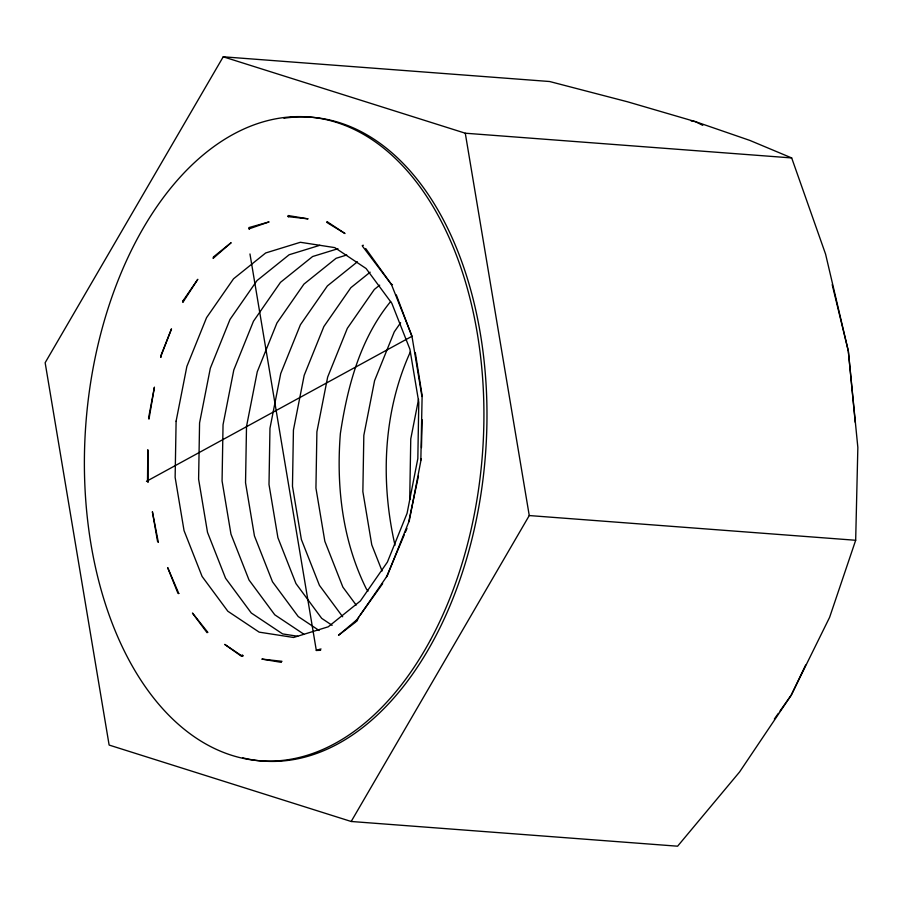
<?xml version="1.0" encoding="UTF-8"?>
<svg xmlns="http://www.w3.org/2000/svg" width="903" height="903" viewBox="0 0 903 903"><rect width="100%" height="100%" fill="white"/><g stroke="black" fill="none" stroke-linecap="round" stroke-linejoin="round"><path stroke-width="1.35" d="M421.475 447.595L422.152 419.76M855.672 540.276L857.85 447.482L848.312 350.974L825.59 254.149L791.683 157.935L749.851 140.416L695.287 121.6L627.517 101.791L549.634 81.518L223.222 56.799L45.15 362.724L109.128 745.065L351.188 821.482L677.6 846.201L739.58 771.963L791.265 695.107L829.609 617.336L855.672 540.276L529.26 515.557L351.188 821.482M420.843 460.079L422.13 395.548L415.301 352.655M356.933 621.106L358.728 617.234M418.563 399.25L410.763 438.926L409.793 495.171L410.481 499.257M408.675 521.945L418.45 476.039M319.56 650.228L321.005 648.952M410.481 351.628C383.041 411.858 380.366 481.243 395.006 545.231M386.428 577.085L404.228 534.903M405.323 532.33L406.971 528.458M805.623 665.048L791.265 695.107L780 711.033M421.249 458.826L409.33 520.557L387.353 575.606L360.32 614.92M390.66 301.512C360.026 338.862 347.463 386.721 340.363 433.598C336.142 486.649 342.485 540.795 366.347 588.891L368.006 591.138M400.616 322.732L394.261 331.875L374.587 380.648L363.83 435.37L362.859 491.616L371.765 544.814L382.082 571.012M355.906 621.038L382.658 583.62M774.368 719.002L778.386 713.314M357.407 261.791L327.405 285.901L300.406 324.764L280.731 373.537L269.963 428.27L269.004 484.505L277.91 537.703L295.958 583.564L321.694 618.352L332.135 625.316M370.162 272.175L350.872 287.673L323.872 326.547L304.187 375.321L293.43 430.042L292.47 486.288L301.365 539.486L319.425 585.336L342.666 616.76M379.7 285.145L374.339 289.445L347.339 328.32L327.654 377.093L316.897 431.826L315.937 488.06L324.832 541.258L342.88 587.119L356.166 605.066M355.85 621.941L338.546 635.238L357.136 619.548M146.478 481.333L411.87 336.345L396.304 294.875M249.962 253.957L316.321 650.465L319.899 649.189M319.831 245.3L289.152 254.748L257.016 280.562L230.005 319.436L210.331 368.21L199.574 422.931L198.604 479.177L207.509 532.375L225.558 578.225L251.294 613.013L282.639 633.917L297.776 636.265M337.959 248.72L312.619 256.52L280.483 282.346L253.472 321.22L233.798 369.993L223.041 424.715L222.07 480.949L230.976 534.158L249.025 580.008L274.76 614.796L303.78 634.143M346.752 255.007L336.085 258.292L303.939 284.118L276.939 322.992L257.265 371.765L246.508 426.487L245.537 482.733L254.443 535.93L272.492 581.78L298.227 616.568L319.12 630.508M363.39 245.266L362.284 245.526L362.487 246.203L391.394 284.4L411.892 335.792L421.927 396.496M316.321 650.465L320.599 650.307M223.222 56.799L465.282 133.215L791.683 157.935M282.007 661.301L261.847 659.088L281.397 662.373M691.145 120.9L695.287 121.6L702.76 125.348M392.489 284.592L391.394 284.4L365.704 248.528M327.236 222.691L344.991 233.527L326.931 221.551L326.92 222.33M207.893 632.416L192.452 613.058L207.08 632.721M832.194 284.637L848.312 350.974L855.243 422.322M465.282 133.215L529.26 515.557M283.96 118.237A322.834 198.863 -85.7 0 1 485.904 448.441A322.834 198.863 -85.7 0 1 242.546 757.798M160.881 356.335L160.881 357.407L160.757 355.963L171.502 328.85L160.881 356.335M147.832 449.976L148.081 482.349L147.505 481.412L147.832 449.976M176.108 421.159L175.137 477.394L184.043 530.603L202.091 576.453L227.838 611.241L259.172 632.145L293.577 637.473L328.252 626.795L360.387 600.969L387.387 562.095L407.072 513.322L417.829 458.6L418.789 402.354L409.894 349.156L391.834 303.306L366.099 268.518L334.765 247.614L300.36 242.286L265.685 252.964L233.55 278.79L206.55 317.664L186.865 366.437L176.108 421.159M183.004 300.812L182.846 302.403L197.802 279.298L183.004 300.812M154.39 387.331L148.972 419.139L148.6 417.829L154.39 387.331M213.537 256.87L213.097 258.405L231.157 242.681L213.537 256.87M249.871 227.68L249.183 229.035L249.871 227.68M289.073 215.603L288.204 216.664L289.073 215.603M242.207 655.206L241.473 656.278L224.712 644.392L242.501 656.357L243.302 655.634L242.207 655.206M268.857 221.969L249.533 228.707L248.844 227.601L268.857 221.969M307.855 218.831L288.542 216.697L288.046 215.524L307.855 218.831M178.794 593.519L177.981 593.395L167.676 567.615L178.794 593.519M158.296 542.116L157.573 541.552L152.393 511.741L158.296 542.116M430.517 639.866A322.834 198.863 -85.7 0 0 328.861 120.257A322.834 198.863 -85.7 0 0 93.235 556.62A322.834 198.863 -85.7 0 0 430.517 639.866"/></g></svg>
